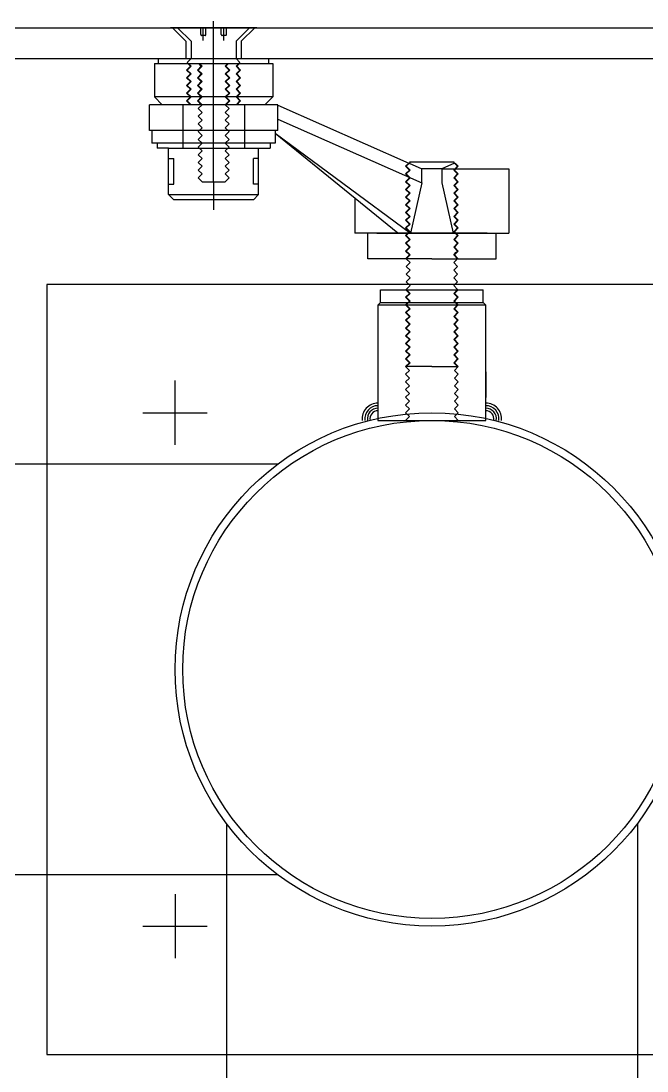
# Model space of a CAD drawing. Header units: millimetres. Extents: x -7614 to 421357, y 85218 to 341757.
# Drawn here: x 311110.4 to 311354.1, y 215660.3 to 216069.3 of the extents above; entities that cross this region are included whole.
import ezdxf

# ---------------------------------------------------------------- set-up
doc = ezdxf.new("R2010")
doc.units = ezdxf.units.MM
doc.header["$LTSCALE"] = 600
doc.header["$MEASUREMENT"] = 0
doc.linetypes.add('CENTER1', pattern=[8, 6, -1, 0, -1])
doc.linetypes.add('DASH_2', pattern=[34, 30, -1.5, 1, -1.5])
doc.layers.add('e-plan', color=9, linetype='CONTINUOUS')

msp = doc.modelspace()

# ---------------------------------------------------------------- linework, layer by layer
at = {"layer": 'e-plan'}
for p, q in [((310462.35, 216066.71), (311496.35, 216066.71)), ((310462.35, 216054.71), (311496.35, 216054.71)), ((311420.35, 215966.71), (311120.35, 215966.71)), ((311120.35, 215966.71), (311120.35, 215666.71)), ((311170.35, 215904.21), (311170.35, 215929.21)), ((311157.85, 215916.71), (311182.85, 215916.71)), ((311249.35, 215913.71), (311291.35, 215913.71)), ((311210.35, 215896.71), (310710.35, 215896.71)), ((311190.36, 215756.72), (311190.36, 213426.72)), ((311350.36, 215756.72), (311350.36, 213426.72)), ((311210.35, 215736.71), (310710.35, 215736.71)), ((311170.35, 215729.21), (311170.35, 215704.21)), ((311157.85, 215716.71), (311182.85, 215716.71)), ((311120.35, 215666.71), (311420.35, 215666.71))]:
    msp.add_line(p, q, dxfattribs=at)
at = {"layer": 'e-plan', "linetype": 'Continuous'}
for p, q in [((311202.18, 216066.71), (311168.52, 216066.71)), ((311174.6, 216061.46), (311169.35, 216066.71)), ((311196.1, 216061.46), (311201.35, 216066.71)), ((311182.05, 216063.71), (311180.65, 216063.71)), ((311190.05, 216063.71), (311188.65, 216063.71)), ((311174.6, 216061.46), (311174.6, 216054.71)), ((311176.6, 216061.46), (311176.6, 216054.71)), ((311194.1, 216061.46), (311194.1, 216054.71)), ((311196.1, 216061.46), (311196.1, 216054.71)), ((311163.85, 216052.71), (311163.85, 216054.71)), ((311206.85, 216052.71), (311206.85, 216054.71)), ((311162.35, 216052.71), (311175.32, 216052.71)), ((311162.35, 216052.71), (311162.35, 216039.71)), ((311175.6, 216052.71), (311179.57, 216052.71)), ((311179.85, 216052.71), (311190.85, 216052.71)), ((311191.13, 216052.71), (311195.1, 216052.71)), ((311195.38, 216052.71), (311206.85, 216052.71)), ((311206.85, 216052.71), (311208.35, 216052.71)), ((311208.35, 216052.71), (311208.35, 216039.71)), ((311176.6, 216039.71), (311162.35, 216039.71)), ((311208.35, 216039.71), (311176.6, 216039.71)), ((311176.32, 216036.71), (311160.37, 216036.71)), ((311160.37, 216026.71), (311160.37, 216036.71)), ((311189.85, 216036.71), (311176.6, 216036.71)), ((311194.1, 216036.71), (311190.13, 216036.71)), ((311210.37, 216036.71), (311194.38, 216036.71)), ((311210.35, 216036.48), (311261.32, 216013.96)), ((311210.37, 216026.71), (311210.37, 216036.71)), ((311210.35, 216031.01), (311266.42, 216006.25)), ((311210.37, 216026.71), (311160.37, 216026.71)), ((311161.35, 216026.71), (311161.35, 216021.71)), ((311209.35, 216026.71), (311209.35, 216021.71)), ((311209.35, 216025.65), (311262.08, 215986.71)), ((311257.03, 215986.71), (311209.35, 216025.53)), ((311209.35, 216021.71), (311161.35, 216021.71)), ((311163.35, 216021.71), (311163.35, 216019.71)), ((311207.35, 216021.71), (311207.35, 216019.71)), ((311167.85, 216001.71), (311167.85, 216019.71)), ((311202.85, 216001.71), (311202.85, 216019.71)), ((311169.85, 216005.71), (311169.85, 216015.71)), ((311200.85, 216005.71), (311200.85, 216015.71)), ((311261.52, 216013.88), (311266.42, 216011.71)), ((311261.67, 216014.39), (311279.04, 216014.4)), ((311279.18, 216013.88), (311274.27, 216011.71)), ((311274.27, 216011.71), (311266.42, 216011.71)), ((311266.42, 216006.25), (311266.42, 216011.71)), ((311274.27, 216011.71), (311300.35, 216011.71)), ((311274.28, 216011.71), (311274.28, 216006.25)), ((311300.35, 216011.71), (311300.35, 215986.71)), ((311266.42, 216006.25), (311262.08, 215986.71)), ((311274.28, 216006.25), (311278.6, 215986.71)), ((311169.85, 215999.71), (311167.85, 216001.71)), ((311202.85, 216001.71), (311200.85, 215999.71)), ((311200.85, 215999.71), (311169.85, 215999.71)), ((311240.35, 216000.3), (311240.35, 215986.71)), ((311270.35, 215986.71), (311240.35, 215986.71)), ((311248.85, 215986.71), (311270.35, 215986.71)), ((311270.35, 215986.71), (311248.85, 215986.71)), ((311270.35, 215986.71), (311300.35, 215986.71)), ((311291.85, 215986.71), (311270.35, 215986.71)), ((311291.85, 215986.71), (311270.35, 215986.71)), ((311260.07, 215976.71), (311245.35, 215976.71)), ((311270.35, 215976.71), (311260.35, 215976.71)), ((311270.35, 215976.71), (311280.35, 215976.71)), ((311280.63, 215976.71), (311295.35, 215976.71)), ((311250.35, 215959.6), (311250.35, 215964.6)), ((311250.35, 215964.6), (311260.18, 215964.6)), ((311260.47, 215964.6), (311280.23, 215964.6)), ((311280.52, 215964.6), (311290.35, 215964.6)), ((311290.35, 215959.6), (311290.35, 215964.6)), ((311249.35, 215958.6), (311250.35, 215959.6)), ((311250.35, 215959.6), (311290.35, 215959.6)), ((311290.35, 215959.6), (311291.35, 215958.6)), ((311249.35, 215958.6), (311249.35, 215913.71)), ((311291.35, 215958.6), (311249.35, 215958.6)), ((311291.35, 215913.71), (311291.35, 215958.6)), ((311291.35, 215932.6), (311291.35, 215922.65)), ((311249.35, 215922.95), (311249.35, 215913.71))]:
    msp.add_line(p, q, dxfattribs=at)
at = {"layer": 'e-plan', "linetype": 'CENTER1'}
for p, q in [((311171.35, 216066.71), (311176.6, 216061.46)), ((311180.35, 216064.01), (311180.35, 216066.71)), ((311181.35, 216061.71), (311181.35, 216066.71)), ((311182.35, 216064.01), (311182.35, 216066.71)), ((311185.35, 216006.71), (311185.35, 216069.31)), ((311188.35, 216064.01), (311188.35, 216066.71)), ((311189.35, 216061.71), (311189.35, 216066.71)), ((311190.35, 216064.01), (311190.35, 216066.71)), ((311199.35, 216066.71), (311194.1, 216061.46)), ((311175.1, 216053.21), (311176.6, 216054.71)), ((311195.6, 216053.21), (311194.1, 216054.71)), ((311174.82, 216050.21), (311176.32, 216051.71)), ((311176.32, 216048.71), (311174.82, 216050.21)), ((311176.6, 216051.71), (311175.1, 216053.21)), ((311175.1, 216050.21), (311176.6, 216051.71)), ((311176.6, 216048.71), (311175.1, 216050.21)), ((311176.32, 216051.71), (311175.32, 216052.71)), ((311179.07, 216050.21), (311180.57, 216051.71)), ((311180.57, 216048.71), (311179.07, 216050.21)), ((311179.35, 216050.21), (311180.85, 216051.71)), ((311179.35, 216050.21), (311180.85, 216051.71)), ((311180.85, 216048.71), (311179.35, 216050.21)), ((311180.85, 216048.71), (311179.35, 216050.21)), ((311180.57, 216051.71), (311179.57, 216052.71)), ((311180.85, 216051.71), (311179.85, 216052.71)), ((311180.85, 216051.71), (311179.85, 216052.71)), ((311189.85, 216051.71), (311190.85, 216052.71)), ((311189.85, 216051.71), (311190.85, 216052.71)), ((311189.85, 216051.71), (311190.85, 216052.71)), ((311191.35, 216050.21), (311189.85, 216051.71)), ((311191.35, 216050.21), (311189.85, 216051.71)), ((311191.35, 216050.21), (311189.85, 216051.71)), ((311189.85, 216048.71), (311191.35, 216050.21)), ((311189.85, 216048.71), (311191.35, 216050.21)), ((311189.85, 216048.71), (311191.35, 216050.21)), ((311190.13, 216051.71), (311191.13, 216052.71)), ((311191.63, 216050.21), (311190.13, 216051.71)), ((311190.13, 216048.71), (311191.63, 216050.21)), ((311194.1, 216051.71), (311195.6, 216053.21)), ((311194.1, 216051.71), (311195.6, 216053.21)), ((311195.6, 216050.21), (311194.1, 216051.71)), ((311195.6, 216050.21), (311194.1, 216051.71)), ((311194.1, 216048.71), (311195.6, 216050.21)), ((311194.1, 216048.71), (311195.6, 216050.21)), ((311194.38, 216051.71), (311195.38, 216052.71)), ((311195.88, 216050.21), (311194.38, 216051.71)), ((311194.38, 216048.71), (311195.88, 216050.21)), ((311174.82, 216047.21), (311176.32, 216048.71)), ((311176.32, 216045.71), (311174.82, 216047.21)), ((311174.82, 216044.21), (311176.32, 216045.71)), ((311175.1, 216047.21), (311176.6, 216048.71)), ((311176.6, 216045.71), (311175.1, 216047.21)), ((311175.1, 216044.21), (311176.6, 216045.71)), ((311179.07, 216047.21), (311180.57, 216048.71)), ((311180.57, 216045.71), (311179.07, 216047.21)), ((311179.07, 216044.21), (311180.57, 216045.71)), ((311179.35, 216047.21), (311180.85, 216048.71)), ((311179.35, 216047.21), (311180.85, 216048.71)), ((311180.85, 216045.71), (311179.35, 216047.21)), ((311180.85, 216045.71), (311179.35, 216047.21)), ((311179.35, 216044.21), (311180.85, 216045.71)), ((311179.35, 216044.21), (311180.85, 216045.71)), ((311191.35, 216047.21), (311189.85, 216048.71)), ((311191.35, 216047.21), (311189.85, 216048.71)), ((311191.35, 216047.21), (311189.85, 216048.71)), ((311189.85, 216045.71), (311191.35, 216047.21)), ((311189.85, 216045.71), (311191.35, 216047.21)), ((311189.85, 216045.71), (311191.35, 216047.21)), ((311191.35, 216044.21), (311189.85, 216045.71)), ((311191.35, 216044.21), (311189.85, 216045.71)), ((311191.35, 216044.21), (311189.85, 216045.71)), ((311191.63, 216047.21), (311190.13, 216048.71)), ((311190.13, 216045.71), (311191.63, 216047.21)), ((311191.63, 216044.21), (311190.13, 216045.71)), ((311195.6, 216047.21), (311194.1, 216048.71)), ((311195.6, 216047.21), (311194.1, 216048.71)), ((311194.1, 216045.71), (311195.6, 216047.21)), ((311194.1, 216045.71), (311195.6, 216047.21)), ((311195.6, 216044.21), (311194.1, 216045.71)), ((311195.6, 216044.21), (311194.1, 216045.71)), ((311195.88, 216047.21), (311194.38, 216048.71)), ((311194.38, 216045.71), (311195.88, 216047.21)), ((311195.88, 216044.21), (311194.38, 216045.71)), ((311176.32, 216042.71), (311174.82, 216044.21)), ((311174.82, 216041.21), (311176.32, 216042.71)), ((311176.32, 216039.71), (311174.82, 216041.21)), ((311176.6, 216042.71), (311175.1, 216044.21)), ((311175.1, 216041.21), (311176.6, 216042.71)), ((311176.6, 216039.71), (311175.1, 216041.21)), ((311180.57, 216042.71), (311179.07, 216044.21)), ((311179.07, 216041.21), (311180.57, 216042.71)), ((311180.57, 216039.71), (311179.07, 216041.21)), ((311180.85, 216042.71), (311179.35, 216044.21)), ((311180.85, 216042.71), (311179.35, 216044.21)), ((311179.35, 216041.21), (311180.85, 216042.71)), ((311179.35, 216041.21), (311180.85, 216042.71)), ((311180.85, 216039.71), (311179.35, 216041.21)), ((311180.85, 216039.71), (311179.35, 216041.21)), ((311189.85, 216042.71), (311191.35, 216044.21)), ((311189.85, 216042.71), (311191.35, 216044.21)), ((311189.85, 216042.71), (311191.35, 216044.21)), ((311191.35, 216041.21), (311189.85, 216042.71)), ((311191.35, 216041.21), (311189.85, 216042.71)), ((311191.35, 216041.21), (311189.85, 216042.71)), ((311189.85, 216039.71), (311191.35, 216041.21)), ((311189.85, 216039.71), (311191.35, 216041.21)), ((311189.85, 216039.71), (311191.35, 216041.21)), ((311190.13, 216042.71), (311191.63, 216044.21)), ((311191.63, 216041.21), (311190.13, 216042.71)), ((311190.13, 216039.71), (311191.63, 216041.21)), ((311194.1, 216042.71), (311195.6, 216044.21)), ((311194.1, 216042.71), (311195.6, 216044.21)), ((311195.6, 216041.21), (311194.1, 216042.71)), ((311195.6, 216041.21), (311194.1, 216042.71)), ((311194.1, 216039.71), (311195.6, 216041.21)), ((311194.1, 216039.71), (311195.6, 216041.21)), ((311194.38, 216042.71), (311195.88, 216044.21)), ((311195.88, 216041.21), (311194.38, 216042.71)), ((311194.38, 216039.71), (311195.88, 216041.21)), ((311162.35, 216039.71), (311165.35, 216036.71)), ((311174.82, 216038.21), (311176.32, 216039.71)), ((311176.32, 216036.71), (311174.82, 216038.21)), ((311175.1, 216038.21), (311176.6, 216039.71)), ((311176.6, 216036.71), (311175.1, 216038.21)), ((311179.07, 216038.21), (311180.57, 216039.71)), ((311180.57, 216036.71), (311179.07, 216038.21)), ((311179.35, 216038.21), (311180.85, 216039.71)), ((311179.35, 216038.21), (311180.85, 216039.71)), ((311180.85, 216036.71), (311179.35, 216038.21)), ((311180.85, 216036.71), (311179.35, 216038.21)), ((311191.35, 216038.21), (311189.85, 216039.71)), ((311191.35, 216038.21), (311189.85, 216039.71)), ((311191.35, 216038.21), (311189.85, 216039.71)), ((311189.85, 216036.71), (311191.35, 216038.21)), ((311189.85, 216036.71), (311191.35, 216038.21)), ((311189.85, 216036.71), (311191.35, 216038.21)), ((311191.63, 216038.21), (311190.13, 216039.71)), ((311190.13, 216036.71), (311191.63, 216038.21)), ((311195.6, 216038.21), (311194.1, 216039.71)), ((311195.6, 216038.21), (311194.1, 216039.71)), ((311194.1, 216036.71), (311195.6, 216038.21)), ((311194.1, 216036.71), (311195.6, 216038.21)), ((311195.88, 216038.21), (311194.38, 216039.71)), ((311194.38, 216036.71), (311195.88, 216038.21)), ((311208.35, 216039.71), (311205.35, 216036.71)), ((311179.35, 216035.21), (311180.85, 216036.71)), ((311180.85, 216033.71), (311179.35, 216035.21)), ((311179.35, 216032.21), (311180.85, 216033.71)), ((311191.35, 216035.21), (311189.85, 216036.71)), ((311189.85, 216033.71), (311191.35, 216035.21)), ((311191.35, 216032.21), (311189.85, 216033.71)), ((311180.85, 216030.71), (311179.35, 216032.21)), ((311179.35, 216029.21), (311180.85, 216030.71)), ((311180.85, 216027.71), (311179.35, 216029.21)), ((311189.85, 216030.71), (311191.35, 216032.21)), ((311191.35, 216029.21), (311189.85, 216030.71)), ((311189.85, 216027.71), (311191.35, 216029.21)), ((311179.35, 216026.21), (311180.85, 216027.71)), ((311180.85, 216024.71), (311179.35, 216026.21)), ((311191.35, 216026.21), (311189.85, 216027.71)), ((311189.85, 216024.71), (311191.35, 216026.21)), ((311179.35, 216023.21), (311180.85, 216024.71)), ((311180.85, 216021.71), (311179.35, 216023.21)), ((311179.35, 216020.21), (311180.85, 216021.71)), ((311191.35, 216023.21), (311189.85, 216024.71)), ((311189.85, 216021.71), (311191.35, 216023.21)), ((311191.35, 216020.21), (311189.85, 216021.71)), ((311167.85, 216019.71), (311163.35, 216019.71)), ((311167.85, 216019.71), (311205.5, 216019.71)), ((311180.85, 216018.71), (311179.35, 216020.21)), ((311179.35, 216017.21), (311180.85, 216018.71)), ((311180.85, 216015.71), (311179.35, 216017.21)), ((311189.85, 216018.71), (311191.35, 216020.21)), ((311191.35, 216017.21), (311189.85, 216018.71)), ((311189.85, 216015.71), (311191.35, 216017.21)), ((311205.5, 216019.71), (311207.35, 216019.71)), ((311167.85, 216015.71), (311169.85, 216015.71)), ((311179.35, 216014.21), (311180.85, 216015.71)), ((311180.85, 216012.71), (311179.35, 216014.21)), ((311179.35, 216011.21), (311180.85, 216012.71)), ((311191.35, 216014.21), (311189.85, 216015.71)), ((311189.85, 216012.71), (311191.35, 216014.21)), ((311191.35, 216011.21), (311189.85, 216012.71)), ((311202.85, 216015.71), (311200.85, 216015.71)), ((311260.07, 216012.71), (311261.32, 216013.97)), ((311261.57, 216011.21), (311260.07, 216012.71)), ((311260.35, 216012.71), (311261.85, 216014.21)), ((311260.35, 216012.71), (311261.85, 216014.21)), ((311261.85, 216011.21), (311260.35, 216012.71)), ((311261.85, 216011.21), (311260.35, 216012.71)), ((311261.85, 216014.21), (311261.66, 216014.4)), ((311261.85, 216014.21), (311261.66, 216014.4)), ((311278.85, 216014.21), (311279.04, 216014.4)), ((311278.85, 216014.21), (311279.04, 216014.4)), ((311280.35, 216012.71), (311278.85, 216014.21)), ((311280.35, 216012.71), (311278.85, 216014.21)), ((311278.85, 216011.21), (311280.35, 216012.71)), ((311278.85, 216011.21), (311280.35, 216012.71)), ((311279.13, 216011.21), (311280.63, 216012.71)), ((311280.63, 216012.71), (311279.38, 216013.97)), ((311180.85, 216009.71), (311179.35, 216011.21)), ((311179.35, 216008.21), (311180.85, 216009.71)), ((311189.85, 216009.71), (311191.35, 216011.21)), ((311191.35, 216008.21), (311189.85, 216009.71)), ((311260.07, 216009.71), (311261.57, 216011.21)), ((311261.57, 216008.21), (311260.07, 216009.71)), ((311260.35, 216009.71), (311261.85, 216011.21)), ((311260.35, 216009.71), (311261.85, 216011.21)), ((311261.85, 216008.21), (311260.35, 216009.71)), ((311261.85, 216008.21), (311260.35, 216009.71)), ((311280.35, 216009.71), (311278.85, 216011.21)), ((311280.35, 216009.71), (311278.85, 216011.21)), ((311278.85, 216008.21), (311280.35, 216009.71)), ((311278.85, 216008.21), (311280.35, 216009.71)), ((311280.63, 216009.71), (311279.13, 216011.21)), ((311279.13, 216008.21), (311280.63, 216009.71)), ((311167.85, 216005.71), (311169.85, 216005.71)), ((311180.85, 216006.71), (311179.35, 216008.21)), ((311180.85, 216006.71), (311189.85, 216006.71)), ((311185.35, 216006.71), (311185.35, 215995.7)), ((311189.85, 216006.71), (311191.35, 216008.21)), ((311202.85, 216005.71), (311200.85, 216005.71)), ((311260.07, 216006.71), (311261.57, 216008.21)), ((311261.57, 216005.21), (311260.07, 216006.71)), ((311260.07, 216003.71), (311261.57, 216005.21)), ((311260.35, 216006.71), (311261.85, 216008.21)), ((311260.35, 216006.71), (311261.85, 216008.21)), ((311261.85, 216005.21), (311260.35, 216006.71)), ((311261.85, 216005.21), (311260.35, 216006.71)), ((311260.35, 216003.71), (311261.85, 216005.21)), ((311260.35, 216003.71), (311261.85, 216005.21)), ((311280.35, 216006.71), (311278.85, 216008.21)), ((311280.35, 216006.71), (311278.85, 216008.21)), ((311278.85, 216005.21), (311280.35, 216006.71)), ((311278.85, 216005.21), (311280.35, 216006.71)), ((311280.35, 216003.71), (311278.85, 216005.21)), ((311280.35, 216003.71), (311278.85, 216005.21)), ((311280.63, 216006.71), (311279.13, 216008.21)), ((311279.13, 216005.21), (311280.63, 216006.71)), ((311280.63, 216003.71), (311279.13, 216005.21)), ((311167.85, 216001.71), (311202.85, 216001.71)), ((311261.57, 216002.21), (311260.07, 216003.71)), ((311260.07, 216000.71), (311261.57, 216002.21)), ((311261.57, 215999.21), (311260.07, 216000.71)), ((311261.85, 216002.21), (311260.35, 216003.71)), ((311261.85, 216002.21), (311260.35, 216003.71)), ((311260.35, 216000.71), (311261.85, 216002.21)), ((311261.85, 215999.21), (311260.35, 216000.71)), ((311278.85, 216002.21), (311280.35, 216003.71)), ((311278.85, 216002.21), (311280.35, 216003.71)), ((311280.35, 216000.71), (311278.85, 216002.21)), ((311278.85, 215999.21), (311280.35, 216000.71)), ((311279.13, 216002.21), (311280.63, 216003.71)), ((311280.63, 216000.71), (311279.13, 216002.21)), ((311279.13, 215999.21), (311280.63, 216000.71)), ((311260.07, 215997.71), (311261.57, 215999.21)), ((311261.57, 215996.21), (311260.07, 215997.71)), ((311260.07, 215994.71), (311261.57, 215996.21)), ((311260.35, 215997.71), (311261.85, 215999.21)), ((311261.85, 215996.21), (311260.35, 215997.71)), ((311260.35, 215994.71), (311261.85, 215996.21)), ((311280.35, 215997.71), (311278.85, 215999.21)), ((311278.85, 215996.21), (311280.35, 215997.71)), ((311280.35, 215994.71), (311278.85, 215996.21)), ((311280.63, 215997.71), (311279.13, 215999.21)), ((311279.13, 215996.21), (311280.63, 215997.71)), ((311280.63, 215994.71), (311279.13, 215996.21)), ((311261.57, 215993.21), (311260.07, 215994.71)), ((311260.07, 215991.71), (311261.57, 215993.21)), ((311261.85, 215993.21), (311260.35, 215994.71)), ((311260.35, 215991.71), (311261.85, 215993.21)), ((311278.85, 215993.21), (311280.35, 215994.71)), ((311280.35, 215991.71), (311278.85, 215993.21)), ((311279.13, 215993.21), (311280.63, 215994.71)), ((311280.63, 215991.71), (311279.13, 215993.21)), ((311261.57, 215990.21), (311260.07, 215991.71)), ((311260.07, 215988.71), (311261.57, 215990.21)), ((311261.57, 215987.21), (311260.07, 215988.71)), ((311261.85, 215990.21), (311260.35, 215991.71)), ((311260.35, 215988.71), (311261.85, 215990.21)), ((311261.85, 215987.21), (311260.35, 215988.71)), ((311261.57, 215990.21), (311260.57, 215991.21)), ((311278.85, 215990.21), (311280.35, 215991.71)), ((311280.35, 215988.71), (311278.85, 215990.21)), ((311278.85, 215987.21), (311280.35, 215988.71)), ((311279.13, 215990.21), (311280.63, 215991.71)), ((311279.13, 215990.21), (311280.13, 215991.21)), ((311280.63, 215988.71), (311279.13, 215990.21)), ((311279.13, 215987.21), (311280.63, 215988.71)), ((311260.07, 215985.71), (311261.57, 215987.21)), ((311261.57, 215984.21), (311260.07, 215985.71)), ((311260.07, 215982.71), (311261.57, 215984.21)), ((311260.35, 215985.71), (311261.85, 215987.21)), ((311261.85, 215984.21), (311260.35, 215985.71)), ((311260.35, 215982.71), (311261.85, 215984.21)), ((311280.35, 215985.71), (311278.85, 215987.21)), ((311278.85, 215984.21), (311280.35, 215985.71)), ((311280.35, 215982.71), (311278.85, 215984.21)), ((311280.63, 215985.71), (311279.13, 215987.21)), ((311279.13, 215984.21), (311280.63, 215985.71)), ((311280.63, 215982.71), (311279.13, 215984.21)), ((311261.57, 215981.21), (311260.07, 215982.71)), ((311260.07, 215979.71), (311261.57, 215981.21)), ((311261.85, 215981.21), (311260.35, 215982.71)), ((311260.35, 215979.71), (311261.85, 215981.21)), ((311278.85, 215981.21), (311280.35, 215982.71)), ((311280.35, 215979.71), (311278.85, 215981.21)), ((311279.13, 215981.21), (311280.63, 215982.71)), ((311280.63, 215979.71), (311279.13, 215981.21)), ((311261.57, 215978.21), (311260.07, 215979.71)), ((311260.07, 215976.71), (311261.57, 215978.21)), ((311260.07, 215976.71), (311261.57, 215978.21)), ((311260.07, 215976.71), (311261.57, 215978.21)), ((311261.85, 215978.21), (311260.35, 215979.71)), ((311260.35, 215976.71), (311261.85, 215978.21)), ((311260.35, 215976.71), (311261.85, 215978.21)), ((311260.35, 215976.71), (311261.85, 215978.21)), ((311260.35, 215976.71), (311261.85, 215978.21)), ((311260.35, 215976.71), (311261.85, 215978.21)), ((311260.35, 215976.71), (311261.85, 215978.21)), ((311260.35, 215976.71), (311261.85, 215978.21)), ((311260.35, 215976.71), (311261.85, 215978.21)), ((311260.35, 215976.71), (311261.85, 215978.21)), ((311261.85, 215975.21), (311260.35, 215976.71)), ((311261.85, 215975.21), (311260.35, 215976.71)), ((311261.85, 215975.21), (311260.35, 215976.71)), ((311261.85, 215975.21), (311260.35, 215976.71)), ((311261.85, 215975.21), (311260.35, 215976.71)), ((311261.85, 215975.21), (311260.35, 215976.71)), ((311261.85, 215978.21), (311260.85, 215979.21)), ((311261.85, 215978.21), (311260.85, 215979.21)), ((311261.85, 215978.21), (311260.85, 215979.21)), ((311261.85, 215978.21), (311260.85, 215979.21)), ((311278.85, 215978.21), (311280.35, 215979.71)), ((311278.85, 215978.21), (311279.85, 215979.21)), ((311278.85, 215978.21), (311279.85, 215979.21)), ((311280.35, 215976.71), (311278.85, 215978.21)), ((311280.35, 215976.71), (311278.85, 215978.21)), ((311280.35, 215976.71), (311278.85, 215978.21)), ((311278.85, 215975.21), (311280.35, 215976.71)), ((311278.85, 215975.21), (311280.35, 215976.71)), ((311278.85, 215975.21), (311280.35, 215976.71)), ((311279.13, 215978.21), (311280.63, 215979.71)), ((311280.63, 215976.71), (311279.13, 215978.21)), ((311260.35, 215973.71), (311261.85, 215975.21)), ((311260.35, 215973.71), (311261.85, 215975.21)), ((311260.35, 215973.71), (311261.85, 215975.21)), ((311260.35, 215973.71), (311261.85, 215975.21)), ((311260.35, 215973.71), (311261.85, 215975.21)), ((311260.35, 215973.71), (311261.85, 215975.21)), ((311261.85, 215972.21), (311260.35, 215973.71)), ((311261.85, 215972.21), (311260.35, 215973.71)), ((311261.85, 215972.21), (311260.35, 215973.71)), ((311261.85, 215972.21), (311260.35, 215973.71)), ((311260.35, 215970.71), (311261.85, 215972.21)), ((311260.35, 215970.71), (311261.85, 215972.21)), ((311260.35, 215970.71), (311261.85, 215972.21)), ((311260.35, 215970.71), (311261.85, 215972.21)), ((311280.35, 215973.71), (311278.85, 215975.21)), ((311280.35, 215973.71), (311278.85, 215975.21)), ((311280.35, 215973.71), (311278.85, 215975.21)), ((311278.85, 215972.21), (311280.35, 215973.71)), ((311278.85, 215972.21), (311280.35, 215973.71)), ((311280.35, 215970.71), (311278.85, 215972.21)), ((311280.35, 215970.71), (311278.85, 215972.21)), ((311261.85, 215969.21), (311260.35, 215970.71)), ((311261.85, 215969.21), (311260.35, 215970.71)), ((311261.85, 215969.21), (311260.35, 215970.71)), ((311261.85, 215969.21), (311260.35, 215970.71)), ((311260.35, 215967.71), (311261.85, 215969.21)), ((311260.35, 215967.71), (311261.85, 215969.21)), ((311260.35, 215967.71), (311261.85, 215969.21)), ((311260.35, 215967.71), (311261.85, 215969.21)), ((311261.85, 215966.21), (311260.35, 215967.71)), ((311261.85, 215966.21), (311260.35, 215967.71)), ((311261.85, 215966.21), (311260.35, 215967.71)), ((311261.85, 215966.21), (311260.35, 215967.71)), ((311278.85, 215969.21), (311280.35, 215970.71)), ((311278.85, 215969.21), (311280.35, 215970.71)), ((311280.35, 215967.71), (311278.85, 215969.21)), ((311280.35, 215967.71), (311278.85, 215969.21)), ((311278.85, 215966.21), (311280.35, 215967.71)), ((311278.85, 215966.21), (311280.35, 215967.71)), ((311261.57, 215963.21), (311260.18, 215964.6)), ((311260.35, 215964.71), (311261.85, 215966.21)), ((311260.35, 215964.71), (311261.85, 215966.21)), ((311260.35, 215964.71), (311261.85, 215966.21)), ((311260.35, 215964.71), (311261.85, 215966.21)), ((311261.85, 215963.21), (311260.35, 215964.71)), ((311261.85, 215963.21), (311260.35, 215964.71)), ((311261.85, 215963.21), (311260.35, 215964.71)), ((311261.85, 215963.21), (311260.35, 215964.71)), ((311280.35, 215964.71), (311278.85, 215966.21)), ((311280.35, 215964.71), (311278.85, 215966.21)), ((311278.85, 215963.21), (311280.35, 215964.71)), ((311278.85, 215963.21), (311280.35, 215964.71)), ((311279.13, 215963.21), (311280.52, 215964.6)), ((311260.07, 215961.71), (311261.57, 215963.21)), ((311261.57, 215960.21), (311260.07, 215961.71)), ((311260.07, 215958.71), (311261.57, 215960.21)), ((311260.35, 215961.71), (311261.85, 215963.21)), ((311260.35, 215961.71), (311261.85, 215963.21)), ((311261.85, 215960.21), (311260.35, 215961.71)), ((311261.85, 215960.21), (311260.35, 215961.71)), ((311260.35, 215958.71), (311261.85, 215960.21)), ((311260.35, 215958.71), (311261.85, 215960.21)), ((311280.35, 215961.71), (311278.85, 215963.21)), ((311278.85, 215960.21), (311280.35, 215961.71)), ((311280.35, 215958.71), (311278.85, 215960.21)), ((311280.63, 215961.71), (311279.13, 215963.21)), ((311279.13, 215960.21), (311280.63, 215961.71)), ((311280.63, 215958.71), (311279.13, 215960.21)), ((311261.57, 215957.21), (311260.07, 215958.71)), ((311260.07, 215955.71), (311261.57, 215957.21)), ((311261.57, 215954.21), (311260.07, 215955.71)), ((311261.85, 215957.21), (311260.35, 215958.71)), ((311261.85, 215957.21), (311260.35, 215958.71)), ((311260.35, 215955.71), (311261.85, 215957.21)), ((311260.35, 215955.71), (311261.85, 215957.21)), ((311261.85, 215954.21), (311260.35, 215955.71)), ((311261.85, 215954.21), (311260.35, 215955.71)), ((311278.85, 215957.21), (311280.35, 215958.71)), ((311280.35, 215955.71), (311278.85, 215957.21)), ((311278.85, 215954.21), (311280.35, 215955.71)), ((311279.13, 215957.21), (311280.63, 215958.71)), ((311280.63, 215955.71), (311279.13, 215957.21)), ((311279.13, 215954.21), (311280.63, 215955.71)), ((311260.07, 215952.71), (311261.57, 215954.21)), ((311261.57, 215951.21), (311260.07, 215952.71)), ((311260.35, 215952.71), (311261.85, 215954.21)), ((311260.35, 215952.71), (311261.85, 215954.21)), ((311261.85, 215951.21), (311260.35, 215952.71)), ((311261.85, 215951.21), (311260.35, 215952.71)), ((311280.35, 215952.71), (311278.85, 215954.21)), ((311278.85, 215951.21), (311280.35, 215952.71)), ((311280.63, 215952.71), (311279.13, 215954.21)), ((311279.13, 215951.21), (311280.63, 215952.71)), ((311260.07, 215949.71), (311261.57, 215951.21)), ((311261.57, 215948.21), (311260.07, 215949.71)), ((311260.07, 215946.71), (311261.57, 215948.21)), ((311260.35, 215949.71), (311261.85, 215951.21)), ((311260.35, 215949.71), (311261.85, 215951.21)), ((311261.85, 215948.21), (311260.35, 215949.71)), ((311261.85, 215948.21), (311260.35, 215949.71)), ((311260.35, 215946.71), (311261.85, 215948.21)), ((311260.35, 215946.71), (311261.85, 215948.21)), ((311280.35, 215949.71), (311278.85, 215951.21)), ((311278.85, 215948.21), (311280.35, 215949.71)), ((311280.35, 215946.71), (311278.85, 215948.21)), ((311280.63, 215949.71), (311279.13, 215951.21)), ((311279.13, 215948.21), (311280.63, 215949.71)), ((311280.63, 215946.71), (311279.13, 215948.21)), ((311261.57, 215945.21), (311260.07, 215946.71)), ((311260.07, 215943.71), (311261.57, 215945.21)), ((311261.57, 215942.21), (311260.07, 215943.71)), ((311261.85, 215945.21), (311260.35, 215946.71)), ((311261.85, 215945.21), (311260.35, 215946.71)), ((311260.35, 215943.71), (311261.85, 215945.21)), ((311260.35, 215943.71), (311261.85, 215945.21)), ((311261.85, 215942.21), (311260.35, 215943.71)), ((311261.85, 215942.21), (311260.35, 215943.71)), ((311278.85, 215945.21), (311280.35, 215946.71)), ((311280.35, 215943.71), (311278.85, 215945.21)), ((311278.85, 215942.21), (311280.35, 215943.71)), ((311279.13, 215945.21), (311280.63, 215946.71)), ((311280.63, 215943.71), (311279.13, 215945.21)), ((311279.13, 215942.21), (311280.63, 215943.71)), ((311260.07, 215940.71), (311261.57, 215942.21)), ((311261.57, 215939.21), (311260.07, 215940.71)), ((311260.07, 215937.71), (311261.57, 215939.21)), ((311260.35, 215940.71), (311261.85, 215942.21)), ((311260.35, 215940.71), (311261.85, 215942.21)), ((311261.85, 215939.21), (311260.35, 215940.71)), ((311261.85, 215939.21), (311260.35, 215940.71)), ((311260.35, 215937.71), (311261.85, 215939.21)), ((311260.35, 215937.71), (311261.85, 215939.21)), ((311280.35, 215940.71), (311278.85, 215942.21)), ((311278.85, 215939.21), (311280.35, 215940.71)), ((311280.35, 215937.71), (311278.85, 215939.21)), ((311280.63, 215940.71), (311279.13, 215942.21)), ((311279.13, 215939.21), (311280.63, 215940.71)), ((311280.63, 215937.71), (311279.13, 215939.21)), ((311261.57, 215936.21), (311260.07, 215937.71)), ((311260.07, 215934.71), (311261.57, 215936.21)), ((311261.85, 215936.21), (311260.35, 215937.71)), ((311261.85, 215936.21), (311260.35, 215937.71)), ((311260.35, 215934.71), (311261.85, 215936.21)), ((311260.35, 215934.71), (311261.85, 215936.21)), ((311278.85, 215936.21), (311280.35, 215937.71)), ((311280.35, 215934.71), (311278.85, 215936.21)), ((311279.13, 215936.21), (311280.63, 215937.71)), ((311280.63, 215934.71), (311279.13, 215936.21)), ((311260.07, 215934.71), (311261.57, 215933.21)), ((311261.57, 215933.21), (311260.07, 215931.71)), ((311260.07, 215931.71), (311261.57, 215930.21)), ((311270.35, 215934.71), (311260.35, 215934.71)), ((311270.35, 215934.71), (311280.35, 215934.71)), ((311280.63, 215934.71), (311279.13, 215933.21)), ((311279.13, 215933.21), (311280.63, 215931.71)), ((311280.63, 215931.71), (311279.13, 215930.21)), ((311261.57, 215930.21), (311260.07, 215928.71)), ((311260.07, 215928.71), (311261.57, 215927.21)), ((311261.57, 215927.21), (311260.07, 215925.71)), ((311279.13, 215930.21), (311280.63, 215928.71)), ((311280.63, 215928.71), (311279.13, 215927.21)), ((311279.13, 215927.21), (311280.63, 215925.71)), ((311260.07, 215925.71), (311261.57, 215924.21)), ((311261.57, 215924.21), (311260.07, 215922.71)), ((311260.07, 215922.71), (311261.57, 215921.21)), ((311280.63, 215925.71), (311279.13, 215924.21)), ((311279.13, 215924.21), (311280.63, 215922.71)), ((311280.63, 215922.71), (311279.13, 215921.21)), ((311261.57, 215921.21), (311260.07, 215919.71)), ((311260.07, 215919.71), (311261.57, 215918.21)), ((311279.13, 215921.21), (311280.63, 215919.71)), ((311280.63, 215919.71), (311279.13, 215918.21)), ((311261.57, 215918.21), (311260.07, 215916.71)), ((311260.07, 215916.71), (311261.57, 215915.21)), ((311261.57, 215915.21), (311260.07, 215913.71)), ((311279.13, 215918.21), (311280.63, 215916.71)), ((311280.63, 215916.71), (311279.13, 215915.21)), ((311279.13, 215915.21), (311280.63, 215913.71))]:
    msp.add_line(p, q, dxfattribs=at)
at = {"layer": 'e-plan', "linetype": 'DASH_2'}
for p, q in [((311173.35, 216036.71), (311173.35, 216019.71)), ((311197.35, 216036.71), (311197.35, 216019.71)), ((311245.35, 215976.71), (311245.35, 215986.71)), ((311295.35, 215976.71), (311295.35, 215986.71))]:
    msp.add_line(p, q, dxfattribs=at)
at = {"layer": 'e-plan'}
for radius in [100, 97]:
    msp.add_circle((311270.35, 215816.71), radius, dxfattribs=at)
at = {"layer": 'e-plan', "linetype": 'CENTER1'}
for centre, start, end in [((311180.65, 216064.01), 180, 270), ((311182.05, 216064.01), 270, 0), ((311188.65, 216064.01), 180, 270), ((311190.05, 216064.01), 270, 0)]:
    msp.add_arc(centre, 0.3, start, end, dxfattribs=at)
at = {"layer": 'e-plan', "linetype": 'Continuous'}
for centre, radius, start, end in [((311249.33, 215914.35), 6.11, 89.8114, 186.0131), ((311249.33, 215914.35), 5.11, 89.8114, 187.1953), ((311291.37, 215914.35), 6.11, 353.9869, 90.1886), ((311291.37, 215914.35), 5.11, 352.8047, 90.1886), ((311249.33, 215914.35), 4.11, 89.8114, 188.9587), ((311249.33, 215914.35), 3.11, 89.8114, 191.8754), ((311291.37, 215914.35), 4.11, 351.0413, 90.1886), ((311291.37, 215914.35), 3.11, 348.1246, 90.1886)]:
    msp.add_arc(centre, radius, start, end, dxfattribs=at)

doc.saveas('drawing.dxf')
